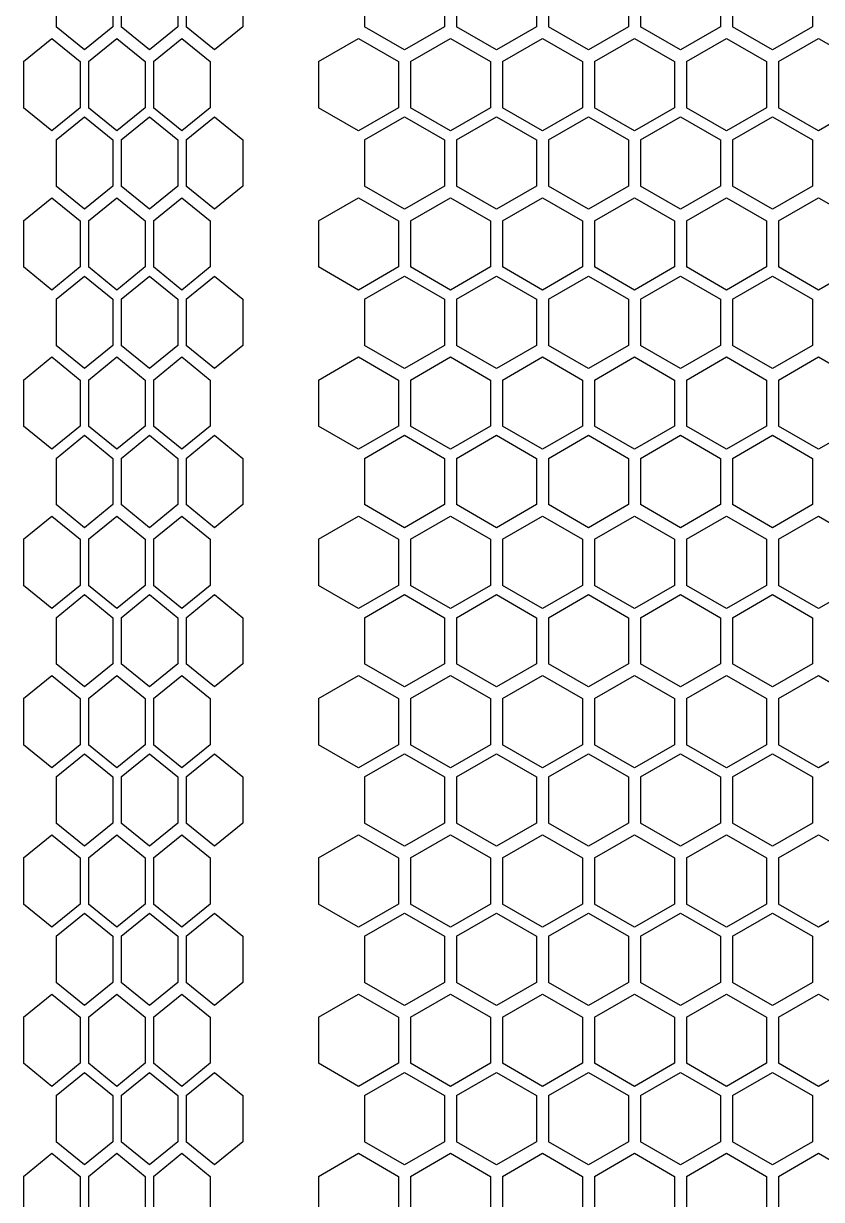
# Model space of a CAD drawing. Header units: millimetres. Extents: x 55614 to 110757, y -66981 to -47484.
# Drawn here: x 63656.9 to 63736.8, y -54746.7 to -54629 of the extents above; entities that cross this region are included whole.
import ezdxf

# ---------------------------------------------------------------- set-up
doc = ezdxf.new("R2010")
doc.units = ezdxf.units.MM
doc.layers.add('4215-0412-2_0', color=7, linetype='Continuous')
doc.layers.add('THICK', color=7, linetype='Continuous', lineweight=0)

# ---------------------------------------------------------------- blocks, each defined once
blk = doc.blocks.new('2-1725')
at = {"layer": '4215-0412-2_0', "color": 7, "linetype": 'Continuous'}
for p, q in [((-17426.55, -71704.5), (-17426.55, -71709.12)), ((-17420.89, -71704.5), (-17420.89, -71709.12)), ((-17420.04, -71704.5), (-17420.04, -71709.12)), ((-17414.39, -71704.5), (-17414.39, -71709.12)), ((-17413.54, -71704.5), (-17413.54, -71709.12)), ((-17407.88, -71704.5), (-17407.88, -71709.12)), ((-17395.7, -71704.5), (-17395.7, -71709.12)), ((-17387.7, -71704.5), (-17387.7, -71709.12)), ((-17386.5, -71704.5), (-17386.5, -71709.12)), ((-17378.5, -71704.5), (-17378.5, -71709.12)), ((-17377.3, -71704.5), (-17377.3, -71709.12)), ((-17369.3, -71704.5), (-17369.3, -71709.12)), ((-17368.1, -71704.5), (-17368.1, -71709.12)), ((-17360.1, -71704.5), (-17360.1, -71709.12)), ((-17358.9, -71704.5), (-17358.9, -71709.12)), ((-17350.9, -71704.5), (-17350.9, -71709.12)), ((-17423.72, -71711.43), (-17426.55, -71709.12)), ((-17420.89, -71709.12), (-17423.72, -71711.43)), ((-17417.22, -71711.43), (-17420.04, -71709.12)), ((-17414.39, -71709.12), (-17417.22, -71711.43)), ((-17410.71, -71711.43), (-17413.54, -71709.12)), ((-17407.88, -71709.12), (-17410.71, -71711.43)), ((-17391.7, -71711.43), (-17395.7, -71709.12)), ((-17387.7, -71709.12), (-17391.7, -71711.43)), ((-17382.5, -71711.43), (-17386.5, -71709.12)), ((-17378.5, -71709.12), (-17382.5, -71711.43)), ((-17373.3, -71711.43), (-17377.3, -71709.12)), ((-17369.3, -71709.12), (-17373.3, -71711.43)), ((-17364.1, -71711.43), (-17368.1, -71709.12)), ((-17360.1, -71709.12), (-17364.1, -71711.43)), ((-17354.9, -71711.43), (-17358.9, -71709.12)), ((-17350.9, -71709.12), (-17354.9, -71711.43)), ((-17429.82, -71712.59), (-17426.99, -71710.28)), ((-17426.99, -71710.28), (-17424.16, -71712.59)), ((-17423.31, -71712.59), (-17420.48, -71710.28)), ((-17420.48, -71710.28), (-17417.65, -71712.59)), ((-17416.81, -71712.59), (-17413.98, -71710.28)), ((-17413.98, -71710.28), (-17411.15, -71712.59)), ((-17400.32, -71712.59), (-17396.32, -71710.28)), ((-17396.32, -71710.28), (-17392.31, -71712.59)), ((-17391.12, -71712.59), (-17387.12, -71710.28)), ((-17387.12, -71710.28), (-17383.11, -71712.59)), ((-17381.92, -71712.59), (-17377.92, -71710.28)), ((-17377.92, -71710.28), (-17373.91, -71712.59)), ((-17372.72, -71712.59), (-17368.72, -71710.28)), ((-17368.72, -71710.28), (-17364.71, -71712.59)), ((-17363.52, -71712.59), (-17359.52, -71710.28)), ((-17359.52, -71710.28), (-17355.51, -71712.59)), ((-17354.32, -71712.59), (-17350.32, -71710.28)), ((-17350.32, -71710.28), (-17346.31, -71712.59)), ((-17429.82, -71712.59), (-17429.82, -71717.21)), ((-17424.16, -71712.59), (-17424.16, -71717.21)), ((-17423.31, -71712.59), (-17423.31, -71717.21)), ((-17417.65, -71712.59), (-17417.65, -71717.21)), ((-17416.81, -71712.59), (-17416.81, -71717.21)), ((-17411.15, -71712.59), (-17411.15, -71717.21)), ((-17400.32, -71712.59), (-17400.32, -71717.21)), ((-17392.31, -71712.59), (-17392.31, -71717.21)), ((-17391.12, -71712.59), (-17391.12, -71717.21)), ((-17383.11, -71712.59), (-17383.11, -71717.21)), ((-17381.92, -71712.59), (-17381.92, -71717.21)), ((-17373.91, -71712.59), (-17373.91, -71717.21)), ((-17372.72, -71712.59), (-17372.72, -71717.21)), ((-17364.71, -71712.59), (-17364.71, -71717.21)), ((-17363.52, -71712.59), (-17363.52, -71717.21)), ((-17355.51, -71712.59), (-17355.51, -71717.21)), ((-17354.32, -71712.59), (-17354.32, -71717.21)), ((-17426.99, -71719.52), (-17429.82, -71717.21)), ((-17424.16, -71717.21), (-17426.99, -71719.52)), ((-17420.48, -71719.52), (-17423.31, -71717.21)), ((-17417.65, -71717.21), (-17420.48, -71719.52)), ((-17413.98, -71719.52), (-17416.81, -71717.21)), ((-17411.15, -71717.21), (-17413.98, -71719.52)), ((-17396.32, -71719.52), (-17400.32, -71717.21)), ((-17392.31, -71717.21), (-17396.32, -71719.52)), ((-17387.12, -71719.52), (-17391.12, -71717.21)), ((-17383.11, -71717.21), (-17387.12, -71719.52)), ((-17377.92, -71719.52), (-17381.92, -71717.21)), ((-17373.91, -71717.21), (-17377.92, -71719.52)), ((-17368.72, -71719.52), (-17372.72, -71717.21)), ((-17364.71, -71717.21), (-17368.72, -71719.52)), ((-17359.52, -71719.52), (-17363.52, -71717.21)), ((-17355.51, -71717.21), (-17359.52, -71719.52)), ((-17350.32, -71719.52), (-17354.32, -71717.21)), ((-17346.31, -71717.21), (-17350.32, -71719.52)), ((-17426.55, -71720.43), (-17423.72, -71718.12)), ((-17423.72, -71718.12), (-17420.89, -71720.43)), ((-17420.04, -71720.43), (-17417.22, -71718.12)), ((-17417.22, -71718.12), (-17414.39, -71720.43)), ((-17413.54, -71720.43), (-17410.71, -71718.12)), ((-17410.71, -71718.12), (-17407.88, -71720.43)), ((-17395.7, -71720.43), (-17391.7, -71718.12)), ((-17391.7, -71718.12), (-17387.7, -71720.43)), ((-17386.5, -71720.43), (-17382.5, -71718.12)), ((-17382.5, -71718.12), (-17378.5, -71720.43)), ((-17377.3, -71720.43), (-17373.3, -71718.12)), ((-17373.3, -71718.12), (-17369.3, -71720.43)), ((-17368.1, -71720.43), (-17364.1, -71718.12)), ((-17364.1, -71718.12), (-17360.1, -71720.43)), ((-17358.9, -71720.43), (-17354.9, -71718.12)), ((-17354.9, -71718.12), (-17350.9, -71720.43)), ((-17426.55, -71720.43), (-17426.55, -71725.05)), ((-17420.89, -71720.43), (-17420.89, -71725.05)), ((-17420.04, -71720.43), (-17420.04, -71725.05)), ((-17414.39, -71720.43), (-17414.39, -71725.05)), ((-17413.54, -71720.43), (-17413.54, -71725.05)), ((-17407.88, -71720.43), (-17407.88, -71725.05)), ((-17395.7, -71720.43), (-17395.7, -71725.05)), ((-17387.7, -71720.43), (-17387.7, -71725.05)), ((-17386.5, -71720.43), (-17386.5, -71725.05)), ((-17378.5, -71720.43), (-17378.5, -71725.05)), ((-17377.3, -71720.43), (-17377.3, -71725.05)), ((-17369.3, -71720.43), (-17369.3, -71725.05)), ((-17368.1, -71720.43), (-17368.1, -71725.05)), ((-17360.1, -71720.43), (-17360.1, -71725.05)), ((-17358.9, -71720.43), (-17358.9, -71725.05)), ((-17350.9, -71720.43), (-17350.9, -71725.05)), ((-17423.72, -71727.36), (-17426.55, -71725.05)), ((-17420.89, -71725.05), (-17423.72, -71727.36)), ((-17417.22, -71727.36), (-17420.04, -71725.05)), ((-17414.39, -71725.05), (-17417.22, -71727.36)), ((-17410.71, -71727.36), (-17413.54, -71725.05)), ((-17407.88, -71725.05), (-17410.71, -71727.36)), ((-17391.7, -71727.36), (-17395.7, -71725.05)), ((-17387.7, -71725.05), (-17391.7, -71727.36)), ((-17382.5, -71727.36), (-17386.5, -71725.05)), ((-17378.5, -71725.05), (-17382.5, -71727.36)), ((-17373.3, -71727.36), (-17377.3, -71725.05)), ((-17369.3, -71725.05), (-17373.3, -71727.36)), ((-17364.1, -71727.36), (-17368.1, -71725.05)), ((-17360.1, -71725.05), (-17364.1, -71727.36)), ((-17354.9, -71727.36), (-17358.9, -71725.05)), ((-17350.9, -71725.05), (-17354.9, -71727.36)), ((-17429.82, -71728.52), (-17426.99, -71726.21)), ((-17426.99, -71726.21), (-17424.16, -71728.52)), ((-17423.31, -71728.52), (-17420.48, -71726.21)), ((-17420.48, -71726.21), (-17417.65, -71728.52)), ((-17416.81, -71728.52), (-17413.98, -71726.21)), ((-17413.98, -71726.21), (-17411.15, -71728.52)), ((-17400.32, -71728.52), (-17396.32, -71726.21)), ((-17396.32, -71726.21), (-17392.31, -71728.52)), ((-17391.12, -71728.52), (-17387.12, -71726.21)), ((-17387.12, -71726.21), (-17383.11, -71728.52)), ((-17381.92, -71728.52), (-17377.92, -71726.21)), ((-17377.92, -71726.21), (-17373.91, -71728.52)), ((-17372.72, -71728.52), (-17368.72, -71726.21)), ((-17368.72, -71726.21), (-17364.71, -71728.52)), ((-17363.52, -71728.52), (-17359.52, -71726.21)), ((-17359.52, -71726.21), (-17355.51, -71728.52)), ((-17354.32, -71728.52), (-17350.32, -71726.21)), ((-17350.32, -71726.21), (-17346.31, -71728.52)), ((-17429.82, -71728.52), (-17429.82, -71733.14)), ((-17424.16, -71728.52), (-17424.16, -71733.14)), ((-17423.31, -71728.52), (-17423.31, -71733.14)), ((-17417.65, -71728.52), (-17417.65, -71733.14)), ((-17416.81, -71728.52), (-17416.81, -71733.14)), ((-17411.15, -71728.52), (-17411.15, -71733.14)), ((-17400.32, -71728.52), (-17400.32, -71733.14)), ((-17392.31, -71728.52), (-17392.31, -71733.14)), ((-17391.12, -71728.52), (-17391.12, -71733.14)), ((-17383.11, -71728.52), (-17383.11, -71733.14)), ((-17381.92, -71728.52), (-17381.92, -71733.14)), ((-17373.91, -71728.52), (-17373.91, -71733.14)), ((-17372.72, -71728.52), (-17372.72, -71733.14)), ((-17364.71, -71728.52), (-17364.71, -71733.14)), ((-17363.52, -71728.52), (-17363.52, -71733.14)), ((-17355.51, -71728.52), (-17355.51, -71733.14)), ((-17354.32, -71728.52), (-17354.32, -71733.14)), ((-17426.99, -71735.45), (-17429.82, -71733.14)), ((-17424.16, -71733.14), (-17426.99, -71735.45)), ((-17426.55, -71736.36), (-17423.72, -71734.05)), ((-17423.72, -71734.05), (-17420.89, -71736.36)), ((-17420.48, -71735.45), (-17423.31, -71733.14)), ((-17417.65, -71733.14), (-17420.48, -71735.45)), ((-17420.04, -71736.36), (-17417.22, -71734.05)), ((-17417.22, -71734.05), (-17414.39, -71736.36)), ((-17413.98, -71735.45), (-17416.81, -71733.14)), ((-17411.15, -71733.14), (-17413.98, -71735.45)), ((-17413.54, -71736.36), (-17410.71, -71734.05)), ((-17410.71, -71734.05), (-17407.88, -71736.36)), ((-17396.32, -71735.45), (-17400.32, -71733.14)), ((-17392.31, -71733.14), (-17396.32, -71735.45)), ((-17395.7, -71736.36), (-17391.7, -71734.05)), ((-17391.7, -71734.05), (-17387.7, -71736.36)), ((-17387.12, -71735.45), (-17391.12, -71733.14)), ((-17383.11, -71733.14), (-17387.12, -71735.45)), ((-17386.5, -71736.36), (-17382.5, -71734.05)), ((-17382.5, -71734.05), (-17378.5, -71736.36)), ((-17377.92, -71735.45), (-17381.92, -71733.14)), ((-17373.91, -71733.14), (-17377.92, -71735.45)), ((-17377.3, -71736.36), (-17373.3, -71734.05)), ((-17373.3, -71734.05), (-17369.3, -71736.36)), ((-17368.72, -71735.45), (-17372.72, -71733.14)), ((-17364.71, -71733.14), (-17368.72, -71735.45)), ((-17368.1, -71736.36), (-17364.1, -71734.05)), ((-17364.1, -71734.05), (-17360.1, -71736.36)), ((-17359.52, -71735.45), (-17363.52, -71733.14)), ((-17355.51, -71733.14), (-17359.52, -71735.45)), ((-17358.9, -71736.36), (-17354.9, -71734.05)), ((-17354.9, -71734.05), (-17350.9, -71736.36)), ((-17350.32, -71735.45), (-17354.32, -71733.14)), ((-17346.31, -71733.14), (-17350.32, -71735.45)), ((-17426.55, -71736.36), (-17426.55, -71740.98)), ((-17420.89, -71736.36), (-17420.89, -71740.98)), ((-17420.04, -71736.36), (-17420.04, -71740.98)), ((-17414.39, -71736.36), (-17414.39, -71740.98)), ((-17413.54, -71736.36), (-17413.54, -71740.98)), ((-17407.88, -71736.36), (-17407.88, -71740.98)), ((-17395.7, -71736.36), (-17395.7, -71740.98)), ((-17387.7, -71736.36), (-17387.7, -71740.98)), ((-17386.5, -71736.36), (-17386.5, -71740.98)), ((-17378.5, -71736.36), (-17378.5, -71740.98)), ((-17377.3, -71736.36), (-17377.3, -71740.98)), ((-17369.3, -71736.36), (-17369.3, -71740.98)), ((-17368.1, -71736.36), (-17368.1, -71740.98)), ((-17360.1, -71736.36), (-17360.1, -71740.98)), ((-17358.9, -71736.36), (-17358.9, -71740.98)), ((-17350.9, -71736.36), (-17350.9, -71740.98)), ((-17423.72, -71743.29), (-17426.55, -71740.98)), ((-17420.89, -71740.98), (-17423.72, -71743.29)), ((-17417.22, -71743.29), (-17420.04, -71740.98)), ((-17414.39, -71740.98), (-17417.22, -71743.29)), ((-17410.71, -71743.29), (-17413.54, -71740.98)), ((-17407.88, -71740.98), (-17410.71, -71743.29)), ((-17391.7, -71743.29), (-17395.7, -71740.98)), ((-17387.7, -71740.98), (-17391.7, -71743.29)), ((-17382.5, -71743.29), (-17386.5, -71740.98)), ((-17378.5, -71740.98), (-17382.5, -71743.29)), ((-17373.3, -71743.29), (-17377.3, -71740.98)), ((-17369.3, -71740.98), (-17373.3, -71743.29)), ((-17364.1, -71743.29), (-17368.1, -71740.98)), ((-17360.1, -71740.98), (-17364.1, -71743.29)), ((-17354.9, -71743.29), (-17358.9, -71740.98)), ((-17350.9, -71740.98), (-17354.9, -71743.29)), ((-17429.82, -71744.45), (-17426.99, -71742.14)), ((-17426.99, -71742.14), (-17424.16, -71744.45)), ((-17423.31, -71744.45), (-17420.48, -71742.14)), ((-17420.48, -71742.14), (-17417.65, -71744.45)), ((-17416.81, -71744.45), (-17413.98, -71742.14)), ((-17413.98, -71742.14), (-17411.15, -71744.45)), ((-17400.32, -71744.45), (-17396.32, -71742.14)), ((-17396.32, -71742.14), (-17392.31, -71744.45)), ((-17391.12, -71744.45), (-17387.12, -71742.14)), ((-17387.12, -71742.14), (-17383.11, -71744.45)), ((-17381.92, -71744.45), (-17377.92, -71742.14)), ((-17377.92, -71742.14), (-17373.91, -71744.45)), ((-17372.72, -71744.45), (-17368.72, -71742.14)), ((-17368.72, -71742.14), (-17364.71, -71744.45)), ((-17363.52, -71744.45), (-17359.52, -71742.14)), ((-17359.52, -71742.14), (-17355.51, -71744.45)), ((-17354.32, -71744.45), (-17350.32, -71742.14)), ((-17350.32, -71742.14), (-17346.31, -71744.45)), ((-17429.82, -71744.45), (-17429.82, -71749.07)), ((-17424.16, -71744.45), (-17424.16, -71749.07)), ((-17423.31, -71744.45), (-17423.31, -71749.07)), ((-17417.65, -71744.45), (-17417.65, -71749.07)), ((-17416.81, -71744.45), (-17416.81, -71749.07)), ((-17411.15, -71744.45), (-17411.15, -71749.07)), ((-17400.32, -71744.45), (-17400.32, -71749.07)), ((-17392.31, -71744.45), (-17392.31, -71749.07)), ((-17391.12, -71744.45), (-17391.12, -71749.07)), ((-17383.11, -71744.45), (-17383.11, -71749.07)), ((-17381.92, -71744.45), (-17381.92, -71749.07)), ((-17373.91, -71744.45), (-17373.91, -71749.07)), ((-17372.72, -71744.45), (-17372.72, -71749.07)), ((-17364.71, -71744.45), (-17364.71, -71749.07)), ((-17363.52, -71744.45), (-17363.52, -71749.07)), ((-17355.51, -71744.45), (-17355.51, -71749.07)), ((-17354.32, -71744.45), (-17354.32, -71749.07)), ((-17426.99, -71751.38), (-17429.82, -71749.07)), ((-17424.16, -71749.07), (-17426.99, -71751.38)), ((-17420.48, -71751.38), (-17423.31, -71749.07)), ((-17417.65, -71749.07), (-17420.48, -71751.38)), ((-17413.98, -71751.38), (-17416.81, -71749.07)), ((-17411.15, -71749.07), (-17413.98, -71751.38)), ((-17396.32, -71751.38), (-17400.32, -71749.07)), ((-17392.31, -71749.07), (-17396.32, -71751.38)), ((-17387.12, -71751.38), (-17391.12, -71749.07)), ((-17383.11, -71749.07), (-17387.12, -71751.38)), ((-17377.92, -71751.38), (-17381.92, -71749.07)), ((-17373.91, -71749.07), (-17377.92, -71751.38)), ((-17368.72, -71751.38), (-17372.72, -71749.07)), ((-17364.71, -71749.07), (-17368.72, -71751.38)), ((-17359.52, -71751.38), (-17363.52, -71749.07)), ((-17355.51, -71749.07), (-17359.52, -71751.38)), ((-17350.32, -71751.38), (-17354.32, -71749.07)), ((-17346.31, -71749.07), (-17350.32, -71751.38)), ((-17426.55, -71752.29), (-17423.72, -71749.98)), ((-17423.72, -71749.98), (-17420.89, -71752.29)), ((-17420.04, -71752.29), (-17417.22, -71749.98)), ((-17417.22, -71749.98), (-17414.39, -71752.29)), ((-17413.54, -71752.29), (-17410.71, -71749.98)), ((-17410.71, -71749.98), (-17407.88, -71752.29)), ((-17395.7, -71752.29), (-17391.7, -71749.98)), ((-17391.7, -71749.98), (-17387.7, -71752.29)), ((-17386.5, -71752.29), (-17382.5, -71749.98)), ((-17382.5, -71749.98), (-17378.5, -71752.29)), ((-17377.3, -71752.29), (-17373.3, -71749.98)), ((-17373.3, -71749.98), (-17369.3, -71752.29)), ((-17368.1, -71752.29), (-17364.1, -71749.98)), ((-17364.1, -71749.98), (-17360.1, -71752.29)), ((-17358.9, -71752.29), (-17354.9, -71749.98)), ((-17354.9, -71749.98), (-17350.9, -71752.29)), ((-17426.55, -71752.29), (-17426.55, -71756.91)), ((-17420.89, -71752.29), (-17420.89, -71756.91)), ((-17420.04, -71752.29), (-17420.04, -71756.91)), ((-17414.39, -71752.29), (-17414.39, -71756.91)), ((-17413.54, -71752.29), (-17413.54, -71756.91)), ((-17407.88, -71752.29), (-17407.88, -71756.91)), ((-17395.7, -71752.29), (-17395.7, -71756.91)), ((-17387.7, -71752.29), (-17387.7, -71756.91)), ((-17386.5, -71752.29), (-17386.5, -71756.91)), ((-17378.5, -71752.29), (-17378.5, -71756.91)), ((-17377.3, -71752.29), (-17377.3, -71756.91)), ((-17369.3, -71752.29), (-17369.3, -71756.91)), ((-17368.1, -71752.29), (-17368.1, -71756.91)), ((-17360.1, -71752.29), (-17360.1, -71756.91)), ((-17358.9, -71752.29), (-17358.9, -71756.91)), ((-17350.9, -71752.29), (-17350.9, -71756.91)), ((-17423.72, -71759.22), (-17426.55, -71756.91)), ((-17420.89, -71756.91), (-17423.72, -71759.22)), ((-17417.22, -71759.22), (-17420.04, -71756.91)), ((-17414.39, -71756.91), (-17417.22, -71759.22)), ((-17410.71, -71759.22), (-17413.54, -71756.91)), ((-17407.88, -71756.91), (-17410.71, -71759.22)), ((-17391.7, -71759.22), (-17395.7, -71756.91)), ((-17387.7, -71756.91), (-17391.7, -71759.22)), ((-17382.5, -71759.22), (-17386.5, -71756.91)), ((-17378.5, -71756.91), (-17382.5, -71759.22)), ((-17373.3, -71759.22), (-17377.3, -71756.91)), ((-17369.3, -71756.91), (-17373.3, -71759.22)), ((-17364.1, -71759.22), (-17368.1, -71756.91)), ((-17360.1, -71756.91), (-17364.1, -71759.22)), ((-17354.9, -71759.22), (-17358.9, -71756.91)), ((-17350.9, -71756.91), (-17354.9, -71759.22)), ((-17429.82, -71760.38), (-17426.99, -71758.07)), ((-17426.99, -71758.07), (-17424.16, -71760.38)), ((-17423.31, -71760.38), (-17420.48, -71758.07)), ((-17420.48, -71758.07), (-17417.65, -71760.38)), ((-17416.81, -71760.38), (-17413.98, -71758.07)), ((-17413.98, -71758.07), (-17411.15, -71760.38)), ((-17400.32, -71760.38), (-17396.32, -71758.07)), ((-17396.32, -71758.07), (-17392.31, -71760.38)), ((-17391.12, -71760.38), (-17387.12, -71758.07)), ((-17387.12, -71758.07), (-17383.11, -71760.38)), ((-17381.92, -71760.38), (-17377.92, -71758.07)), ((-17377.92, -71758.07), (-17373.91, -71760.38)), ((-17372.72, -71760.38), (-17368.72, -71758.07)), ((-17368.72, -71758.07), (-17364.71, -71760.38)), ((-17363.52, -71760.38), (-17359.52, -71758.07)), ((-17359.52, -71758.07), (-17355.51, -71760.38)), ((-17354.32, -71760.38), (-17350.32, -71758.07)), ((-17350.32, -71758.07), (-17346.31, -71760.38)), ((-17429.82, -71760.38), (-17429.82, -71765)), ((-17424.16, -71760.38), (-17424.16, -71765)), ((-17423.31, -71760.38), (-17423.31, -71765)), ((-17417.65, -71760.38), (-17417.65, -71765)), ((-17416.81, -71760.38), (-17416.81, -71765)), ((-17411.15, -71760.38), (-17411.15, -71765)), ((-17400.32, -71760.38), (-17400.32, -71765)), ((-17392.31, -71760.38), (-17392.31, -71765)), ((-17391.12, -71760.38), (-17391.12, -71765)), ((-17383.11, -71760.38), (-17383.11, -71765)), ((-17381.92, -71760.38), (-17381.92, -71765)), ((-17373.91, -71760.38), (-17373.91, -71765)), ((-17372.72, -71760.38), (-17372.72, -71765)), ((-17364.71, -71760.38), (-17364.71, -71765)), ((-17363.52, -71760.38), (-17363.52, -71765)), ((-17355.51, -71760.38), (-17355.51, -71765)), ((-17354.32, -71760.38), (-17354.32, -71765)), ((-17426.99, -71767.31), (-17429.82, -71765)), ((-17424.16, -71765), (-17426.99, -71767.31)), ((-17426.55, -71768.22), (-17423.72, -71765.91)), ((-17423.72, -71765.91), (-17420.89, -71768.22)), ((-17420.48, -71767.31), (-17423.31, -71765)), ((-17417.65, -71765), (-17420.48, -71767.31)), ((-17420.04, -71768.22), (-17417.22, -71765.91)), ((-17417.22, -71765.91), (-17414.39, -71768.22)), ((-17413.98, -71767.31), (-17416.81, -71765)), ((-17411.15, -71765), (-17413.98, -71767.31)), ((-17413.54, -71768.22), (-17410.71, -71765.91)), ((-17410.71, -71765.91), (-17407.88, -71768.22)), ((-17396.32, -71767.31), (-17400.32, -71765)), ((-17392.31, -71765), (-17396.32, -71767.31)), ((-17395.7, -71768.22), (-17391.7, -71765.91)), ((-17391.7, -71765.91), (-17387.7, -71768.22)), ((-17387.12, -71767.31), (-17391.12, -71765)), ((-17383.11, -71765), (-17387.12, -71767.31)), ((-17386.5, -71768.22), (-17382.5, -71765.91)), ((-17382.5, -71765.91), (-17378.5, -71768.22)), ((-17377.92, -71767.31), (-17381.92, -71765)), ((-17373.91, -71765), (-17377.92, -71767.31)), ((-17377.3, -71768.22), (-17373.3, -71765.91)), ((-17373.3, -71765.91), (-17369.3, -71768.22)), ((-17368.72, -71767.31), (-17372.72, -71765)), ((-17364.71, -71765), (-17368.72, -71767.31)), ((-17368.1, -71768.22), (-17364.1, -71765.91)), ((-17364.1, -71765.91), (-17360.1, -71768.22)), ((-17359.52, -71767.31), (-17363.52, -71765)), ((-17355.51, -71765), (-17359.52, -71767.31)), ((-17358.9, -71768.22), (-17354.9, -71765.91)), ((-17354.9, -71765.91), (-17350.9, -71768.22)), ((-17350.32, -71767.31), (-17354.32, -71765)), ((-17346.31, -71765), (-17350.32, -71767.31)), ((-17426.55, -71768.22), (-17426.55, -71772.84)), ((-17420.89, -71768.22), (-17420.89, -71772.84)), ((-17420.04, -71768.22), (-17420.04, -71772.84)), ((-17414.39, -71768.22), (-17414.39, -71772.84)), ((-17413.54, -71768.22), (-17413.54, -71772.84)), ((-17407.88, -71768.22), (-17407.88, -71772.84)), ((-17395.7, -71768.22), (-17395.7, -71772.84)), ((-17387.7, -71768.22), (-17387.7, -71772.84)), ((-17386.5, -71768.22), (-17386.5, -71772.84)), ((-17378.5, -71768.22), (-17378.5, -71772.84)), ((-17377.3, -71768.22), (-17377.3, -71772.84)), ((-17369.3, -71768.22), (-17369.3, -71772.84)), ((-17368.1, -71768.22), (-17368.1, -71772.84)), ((-17360.1, -71768.22), (-17360.1, -71772.84)), ((-17358.9, -71768.22), (-17358.9, -71772.84)), ((-17350.9, -71768.22), (-17350.9, -71772.84)), ((-17423.72, -71775.15), (-17426.55, -71772.84)), ((-17420.89, -71772.84), (-17423.72, -71775.15)), ((-17417.22, -71775.15), (-17420.04, -71772.84)), ((-17414.39, -71772.84), (-17417.22, -71775.15)), ((-17410.71, -71775.15), (-17413.54, -71772.84)), ((-17407.88, -71772.84), (-17410.71, -71775.15)), ((-17391.7, -71775.15), (-17395.7, -71772.84)), ((-17387.7, -71772.84), (-17391.7, -71775.15)), ((-17382.5, -71775.15), (-17386.5, -71772.84)), ((-17378.5, -71772.84), (-17382.5, -71775.15)), ((-17373.3, -71775.15), (-17377.3, -71772.84)), ((-17369.3, -71772.84), (-17373.3, -71775.15)), ((-17364.1, -71775.15), (-17368.1, -71772.84)), ((-17360.1, -71772.84), (-17364.1, -71775.15)), ((-17354.9, -71775.15), (-17358.9, -71772.84)), ((-17350.9, -71772.84), (-17354.9, -71775.15)), ((-17429.82, -71776.31), (-17426.99, -71774)), ((-17426.99, -71774), (-17424.16, -71776.31)), ((-17423.31, -71776.31), (-17420.48, -71774)), ((-17420.48, -71774), (-17417.65, -71776.31)), ((-17416.81, -71776.31), (-17413.98, -71774)), ((-17413.98, -71774), (-17411.15, -71776.31)), ((-17400.32, -71776.31), (-17396.32, -71774)), ((-17396.32, -71774), (-17392.31, -71776.31)), ((-17391.12, -71776.31), (-17387.12, -71774)), ((-17387.12, -71774), (-17383.11, -71776.31)), ((-17381.92, -71776.31), (-17377.92, -71774)), ((-17377.92, -71774), (-17373.91, -71776.31)), ((-17372.72, -71776.31), (-17368.72, -71774)), ((-17368.72, -71774), (-17364.71, -71776.31)), ((-17363.52, -71776.31), (-17359.52, -71774)), ((-17359.52, -71774), (-17355.51, -71776.31)), ((-17354.32, -71776.31), (-17350.32, -71774)), ((-17350.32, -71774), (-17346.31, -71776.31)), ((-17429.82, -71776.31), (-17429.82, -71780.93)), ((-17424.16, -71776.31), (-17424.16, -71780.93)), ((-17423.31, -71776.31), (-17423.31, -71780.93)), ((-17417.65, -71776.31), (-17417.65, -71780.93)), ((-17416.81, -71776.31), (-17416.81, -71780.93)), ((-17411.15, -71776.31), (-17411.15, -71780.93)), ((-17400.32, -71776.31), (-17400.32, -71780.93)), ((-17392.31, -71776.31), (-17392.31, -71780.93)), ((-17391.12, -71776.31), (-17391.12, -71780.93)), ((-17383.11, -71776.31), (-17383.11, -71780.93)), ((-17381.92, -71776.31), (-17381.92, -71780.93)), ((-17373.91, -71776.31), (-17373.91, -71780.93)), ((-17372.72, -71776.31), (-17372.72, -71780.93)), ((-17364.71, -71776.31), (-17364.71, -71780.93)), ((-17363.52, -71776.31), (-17363.52, -71780.93)), ((-17355.51, -71776.31), (-17355.51, -71780.93)), ((-17354.32, -71776.31), (-17354.32, -71780.93)), ((-17426.99, -71783.24), (-17429.82, -71780.93)), ((-17424.16, -71780.93), (-17426.99, -71783.24)), ((-17420.48, -71783.24), (-17423.31, -71780.93)), ((-17417.65, -71780.93), (-17420.48, -71783.24)), ((-17413.98, -71783.24), (-17416.81, -71780.93)), ((-17411.15, -71780.93), (-17413.98, -71783.24)), ((-17396.32, -71783.24), (-17400.32, -71780.93)), ((-17392.31, -71780.93), (-17396.32, -71783.24)), ((-17387.12, -71783.24), (-17391.12, -71780.93)), ((-17383.11, -71780.93), (-17387.12, -71783.24)), ((-17377.92, -71783.24), (-17381.92, -71780.93)), ((-17373.91, -71780.93), (-17377.92, -71783.24)), ((-17368.72, -71783.24), (-17372.72, -71780.93)), ((-17364.71, -71780.93), (-17368.72, -71783.24)), ((-17359.52, -71783.24), (-17363.52, -71780.93)), ((-17355.51, -71780.93), (-17359.52, -71783.24)), ((-17350.32, -71783.24), (-17354.32, -71780.93)), ((-17346.31, -71780.93), (-17350.32, -71783.24)), ((-17426.55, -71784.15), (-17423.72, -71781.84)), ((-17423.72, -71781.84), (-17420.89, -71784.15)), ((-17420.04, -71784.15), (-17417.22, -71781.84)), ((-17417.22, -71781.84), (-17414.39, -71784.15)), ((-17413.54, -71784.15), (-17410.71, -71781.84)), ((-17410.71, -71781.84), (-17407.88, -71784.15)), ((-17395.7, -71784.15), (-17391.7, -71781.84)), ((-17391.7, -71781.84), (-17387.7, -71784.15)), ((-17386.5, -71784.15), (-17382.5, -71781.84)), ((-17382.5, -71781.84), (-17378.5, -71784.15)), ((-17377.3, -71784.15), (-17373.3, -71781.84)), ((-17373.3, -71781.84), (-17369.3, -71784.15)), ((-17368.1, -71784.15), (-17364.1, -71781.84)), ((-17364.1, -71781.84), (-17360.1, -71784.15)), ((-17358.9, -71784.15), (-17354.9, -71781.84)), ((-17354.9, -71781.84), (-17350.9, -71784.15)), ((-17426.55, -71784.15), (-17426.55, -71788.77)), ((-17420.89, -71784.15), (-17420.89, -71788.77)), ((-17420.04, -71784.15), (-17420.04, -71788.77)), ((-17414.39, -71784.15), (-17414.39, -71788.77)), ((-17413.54, -71784.15), (-17413.54, -71788.77)), ((-17407.88, -71784.15), (-17407.88, -71788.77)), ((-17395.7, -71784.15), (-17395.7, -71788.77)), ((-17387.7, -71784.15), (-17387.7, -71788.77)), ((-17386.5, -71784.15), (-17386.5, -71788.77)), ((-17378.5, -71784.15), (-17378.5, -71788.77)), ((-17377.3, -71784.15), (-17377.3, -71788.77)), ((-17369.3, -71784.15), (-17369.3, -71788.77)), ((-17368.1, -71784.15), (-17368.1, -71788.77)), ((-17360.1, -71784.15), (-17360.1, -71788.77)), ((-17358.9, -71784.15), (-17358.9, -71788.77)), ((-17350.9, -71784.15), (-17350.9, -71788.77)), ((-17423.72, -71791.08), (-17426.55, -71788.77)), ((-17420.89, -71788.77), (-17423.72, -71791.08)), ((-17417.22, -71791.08), (-17420.04, -71788.77)), ((-17414.39, -71788.77), (-17417.22, -71791.08)), ((-17410.71, -71791.08), (-17413.54, -71788.77)), ((-17407.88, -71788.77), (-17410.71, -71791.08)), ((-17391.7, -71791.08), (-17395.7, -71788.77)), ((-17387.7, -71788.77), (-17391.7, -71791.08)), ((-17382.5, -71791.08), (-17386.5, -71788.77)), ((-17378.5, -71788.77), (-17382.5, -71791.08)), ((-17373.3, -71791.08), (-17377.3, -71788.77)), ((-17369.3, -71788.77), (-17373.3, -71791.08)), ((-17364.1, -71791.08), (-17368.1, -71788.77)), ((-17360.1, -71788.77), (-17364.1, -71791.08)), ((-17354.9, -71791.08), (-17358.9, -71788.77)), ((-17350.9, -71788.77), (-17354.9, -71791.08)), ((-17429.82, -71792.24), (-17426.99, -71789.93)), ((-17426.99, -71789.93), (-17424.16, -71792.24)), ((-17423.31, -71792.24), (-17420.48, -71789.93)), ((-17420.48, -71789.93), (-17417.65, -71792.24)), ((-17416.81, -71792.24), (-17413.98, -71789.93)), ((-17413.98, -71789.93), (-17411.15, -71792.24)), ((-17400.32, -71792.24), (-17396.32, -71789.93)), ((-17396.32, -71789.93), (-17392.31, -71792.24)), ((-17391.12, -71792.24), (-17387.12, -71789.93)), ((-17387.12, -71789.93), (-17383.11, -71792.24)), ((-17381.92, -71792.24), (-17377.92, -71789.93)), ((-17377.92, -71789.93), (-17373.91, -71792.24)), ((-17372.72, -71792.24), (-17368.72, -71789.93)), ((-17368.72, -71789.93), (-17364.71, -71792.24)), ((-17363.52, -71792.24), (-17359.52, -71789.93)), ((-17359.52, -71789.93), (-17355.51, -71792.24)), ((-17354.32, -71792.24), (-17350.32, -71789.93)), ((-17350.32, -71789.93), (-17346.31, -71792.24)), ((-17429.82, -71792.24), (-17429.82, -71796.86)), ((-17424.16, -71792.24), (-17424.16, -71796.86)), ((-17423.31, -71792.24), (-17423.31, -71796.86)), ((-17417.65, -71792.24), (-17417.65, -71796.86)), ((-17416.81, -71792.24), (-17416.81, -71796.86)), ((-17411.15, -71792.24), (-17411.15, -71796.86)), ((-17400.32, -71792.24), (-17400.32, -71796.86)), ((-17392.31, -71792.24), (-17392.31, -71796.86)), ((-17391.12, -71792.24), (-17391.12, -71796.86)), ((-17383.11, -71792.24), (-17383.11, -71796.86)), ((-17381.92, -71792.24), (-17381.92, -71796.86)), ((-17373.91, -71792.24), (-17373.91, -71796.86)), ((-17372.72, -71792.24), (-17372.72, -71796.86)), ((-17364.71, -71792.24), (-17364.71, -71796.86)), ((-17363.52, -71792.24), (-17363.52, -71796.86)), ((-17355.51, -71792.24), (-17355.51, -71796.86)), ((-17354.32, -71792.24), (-17354.32, -71796.86)), ((-17426.99, -71799.17), (-17429.82, -71796.86)), ((-17424.16, -71796.86), (-17426.99, -71799.17)), ((-17420.48, -71799.17), (-17423.31, -71796.86)), ((-17417.65, -71796.86), (-17420.48, -71799.17)), ((-17413.98, -71799.17), (-17416.81, -71796.86)), ((-17411.15, -71796.86), (-17413.98, -71799.17)), ((-17396.32, -71799.17), (-17400.32, -71796.86)), ((-17392.31, -71796.86), (-17396.32, -71799.17)), ((-17387.12, -71799.17), (-17391.12, -71796.86)), ((-17383.11, -71796.86), (-17387.12, -71799.17)), ((-17377.92, -71799.17), (-17381.92, -71796.86)), ((-17373.91, -71796.86), (-17377.92, -71799.17)), ((-17368.72, -71799.17), (-17372.72, -71796.86)), ((-17364.71, -71796.86), (-17368.72, -71799.17)), ((-17359.52, -71799.17), (-17363.52, -71796.86)), ((-17355.51, -71796.86), (-17359.52, -71799.17)), ((-17350.32, -71799.17), (-17354.32, -71796.86)), ((-17346.31, -71796.86), (-17350.32, -71799.17)), ((-17426.55, -71800.08), (-17423.72, -71797.77)), ((-17423.72, -71797.77), (-17420.89, -71800.08)), ((-17420.04, -71800.08), (-17417.22, -71797.77)), ((-17417.22, -71797.77), (-17414.39, -71800.08)), ((-17413.54, -71800.08), (-17410.71, -71797.77)), ((-17410.71, -71797.77), (-17407.88, -71800.08)), ((-17395.7, -71800.08), (-17391.7, -71797.77)), ((-17391.7, -71797.77), (-17387.7, -71800.08)), ((-17386.5, -71800.08), (-17382.5, -71797.77)), ((-17382.5, -71797.77), (-17378.5, -71800.08)), ((-17377.3, -71800.08), (-17373.3, -71797.77)), ((-17373.3, -71797.77), (-17369.3, -71800.08)), ((-17368.1, -71800.08), (-17364.1, -71797.77)), ((-17364.1, -71797.77), (-17360.1, -71800.08)), ((-17358.9, -71800.08), (-17354.9, -71797.77)), ((-17354.9, -71797.77), (-17350.9, -71800.08)), ((-17426.55, -71800.08), (-17426.55, -71804.7)), ((-17420.89, -71800.08), (-17420.89, -71804.7)), ((-17420.04, -71800.08), (-17420.04, -71804.7)), ((-17414.39, -71800.08), (-17414.39, -71804.7)), ((-17413.54, -71800.08), (-17413.54, -71804.7)), ((-17407.88, -71800.08), (-17407.88, -71804.7)), ((-17395.7, -71800.08), (-17395.7, -71804.7)), ((-17387.7, -71800.08), (-17387.7, -71804.7)), ((-17386.5, -71800.08), (-17386.5, -71804.7)), ((-17378.5, -71800.08), (-17378.5, -71804.7)), ((-17377.3, -71800.08), (-17377.3, -71804.7)), ((-17369.3, -71800.08), (-17369.3, -71804.7)), ((-17368.1, -71800.08), (-17368.1, -71804.7)), ((-17360.1, -71800.08), (-17360.1, -71804.7)), ((-17358.9, -71800.08), (-17358.9, -71804.7)), ((-17350.9, -71800.08), (-17350.9, -71804.7)), ((-17423.72, -71807.01), (-17426.55, -71804.7)), ((-17420.89, -71804.7), (-17423.72, -71807.01)), ((-17417.22, -71807.01), (-17420.04, -71804.7)), ((-17414.39, -71804.7), (-17417.22, -71807.01)), ((-17410.71, -71807.01), (-17413.54, -71804.7)), ((-17407.88, -71804.7), (-17410.71, -71807.01)), ((-17391.7, -71807.01), (-17395.7, -71804.7)), ((-17387.7, -71804.7), (-17391.7, -71807.01)), ((-17382.5, -71807.01), (-17386.5, -71804.7)), ((-17378.5, -71804.7), (-17382.5, -71807.01)), ((-17373.3, -71807.01), (-17377.3, -71804.7)), ((-17369.3, -71804.7), (-17373.3, -71807.01)), ((-17364.1, -71807.01), (-17368.1, -71804.7)), ((-17360.1, -71804.7), (-17364.1, -71807.01)), ((-17354.9, -71807.01), (-17358.9, -71804.7)), ((-17350.9, -71804.7), (-17354.9, -71807.01)), ((-17429.82, -71808.17), (-17426.99, -71805.86)), ((-17426.99, -71805.86), (-17424.16, -71808.17)), ((-17423.31, -71808.17), (-17420.48, -71805.86)), ((-17420.48, -71805.86), (-17417.65, -71808.17)), ((-17416.81, -71808.17), (-17413.98, -71805.86)), ((-17413.98, -71805.86), (-17411.15, -71808.17)), ((-17400.32, -71808.17), (-17396.32, -71805.86)), ((-17396.32, -71805.86), (-17392.31, -71808.17)), ((-17391.12, -71808.17), (-17387.12, -71805.86)), ((-17387.12, -71805.86), (-17383.11, -71808.17)), ((-17381.92, -71808.17), (-17377.92, -71805.86)), ((-17377.92, -71805.86), (-17373.91, -71808.17)), ((-17372.72, -71808.17), (-17368.72, -71805.86)), ((-17368.72, -71805.86), (-17364.71, -71808.17)), ((-17363.52, -71808.17), (-17359.52, -71805.86)), ((-17359.52, -71805.86), (-17355.51, -71808.17)), ((-17354.32, -71808.17), (-17350.32, -71805.86)), ((-17350.32, -71805.86), (-17346.31, -71808.17)), ((-17429.82, -71808.17), (-17429.82, -71812.79)), ((-17424.16, -71808.17), (-17424.16, -71812.79)), ((-17423.31, -71808.17), (-17423.31, -71812.79)), ((-17417.65, -71808.17), (-17417.65, -71812.79)), ((-17416.81, -71808.17), (-17416.81, -71812.79)), ((-17411.15, -71808.17), (-17411.15, -71812.79)), ((-17400.32, -71808.17), (-17400.32, -71812.79)), ((-17392.31, -71808.17), (-17392.31, -71812.79)), ((-17391.12, -71808.17), (-17391.12, -71812.79)), ((-17383.11, -71808.17), (-17383.11, -71812.79)), ((-17381.92, -71808.17), (-17381.92, -71812.79)), ((-17373.91, -71808.17), (-17373.91, -71812.79)), ((-17372.72, -71808.17), (-17372.72, -71812.79)), ((-17364.71, -71808.17), (-17364.71, -71812.79)), ((-17363.52, -71808.17), (-17363.52, -71812.79)), ((-17355.51, -71808.17), (-17355.51, -71812.79)), ((-17354.32, -71808.17), (-17354.32, -71812.79)), ((-17426.99, -71815.1), (-17429.82, -71812.79)), ((-17424.16, -71812.79), (-17426.99, -71815.1)), ((-17420.48, -71815.1), (-17423.31, -71812.79)), ((-17417.65, -71812.79), (-17420.48, -71815.1)), ((-17413.98, -71815.1), (-17416.81, -71812.79)), ((-17411.15, -71812.79), (-17413.98, -71815.1)), ((-17396.32, -71815.1), (-17400.32, -71812.79)), ((-17392.31, -71812.79), (-17396.32, -71815.1)), ((-17387.12, -71815.1), (-17391.12, -71812.79)), ((-17383.11, -71812.79), (-17387.12, -71815.1)), ((-17377.92, -71815.1), (-17381.92, -71812.79)), ((-17373.91, -71812.79), (-17377.92, -71815.1)), ((-17368.72, -71815.1), (-17372.72, -71812.79)), ((-17364.71, -71812.79), (-17368.72, -71815.1)), ((-17359.52, -71815.1), (-17363.52, -71812.79)), ((-17355.51, -71812.79), (-17359.52, -71815.1)), ((-17350.32, -71815.1), (-17354.32, -71812.79)), ((-17346.31, -71812.79), (-17350.32, -71815.1)), ((-17426.55, -71816.01), (-17423.72, -71813.7)), ((-17423.72, -71813.7), (-17420.89, -71816.01)), ((-17420.04, -71816.01), (-17417.22, -71813.7)), ((-17417.22, -71813.7), (-17414.39, -71816.01)), ((-17413.54, -71816.01), (-17410.71, -71813.7)), ((-17410.71, -71813.7), (-17407.88, -71816.01)), ((-17395.7, -71816.01), (-17391.7, -71813.7)), ((-17391.7, -71813.7), (-17387.7, -71816.01)), ((-17386.5, -71816.01), (-17382.5, -71813.7)), ((-17382.5, -71813.7), (-17378.5, -71816.01)), ((-17377.3, -71816.01), (-17373.3, -71813.7)), ((-17373.3, -71813.7), (-17369.3, -71816.01)), ((-17368.1, -71816.01), (-17364.1, -71813.7)), ((-17364.1, -71813.7), (-17360.1, -71816.01)), ((-17358.9, -71816.01), (-17354.9, -71813.7)), ((-17354.9, -71813.7), (-17350.9, -71816.01)), ((-17426.55, -71816.01), (-17426.55, -71820.63)), ((-17420.89, -71816.01), (-17420.89, -71820.63)), ((-17420.04, -71816.01), (-17420.04, -71820.63)), ((-17414.39, -71816.01), (-17414.39, -71820.63)), ((-17413.54, -71816.01), (-17413.54, -71820.63)), ((-17407.88, -71816.01), (-17407.88, -71820.63)), ((-17395.7, -71816.01), (-17395.7, -71820.63)), ((-17387.7, -71816.01), (-17387.7, -71820.63)), ((-17386.5, -71816.01), (-17386.5, -71820.63)), ((-17378.5, -71816.01), (-17378.5, -71820.63)), ((-17377.3, -71816.01), (-17377.3, -71820.63)), ((-17369.3, -71816.01), (-17369.3, -71820.63)), ((-17368.1, -71816.01), (-17368.1, -71820.63)), ((-17360.1, -71816.01), (-17360.1, -71820.63)), ((-17358.9, -71816.01), (-17358.9, -71820.63)), ((-17350.9, -71816.01), (-17350.9, -71820.63)), ((-17423.72, -71822.94), (-17426.55, -71820.63)), ((-17420.89, -71820.63), (-17423.72, -71822.94)), ((-17417.22, -71822.94), (-17420.04, -71820.63)), ((-17414.39, -71820.63), (-17417.22, -71822.94)), ((-17410.71, -71822.94), (-17413.54, -71820.63)), ((-17407.88, -71820.63), (-17410.71, -71822.94)), ((-17391.7, -71822.94), (-17395.7, -71820.63)), ((-17387.7, -71820.63), (-17391.7, -71822.94)), ((-17382.5, -71822.94), (-17386.5, -71820.63)), ((-17378.5, -71820.63), (-17382.5, -71822.94)), ((-17373.3, -71822.94), (-17377.3, -71820.63)), ((-17369.3, -71820.63), (-17373.3, -71822.94)), ((-17364.1, -71822.94), (-17368.1, -71820.63)), ((-17360.1, -71820.63), (-17364.1, -71822.94)), ((-17354.9, -71822.94), (-17358.9, -71820.63)), ((-17350.9, -71820.63), (-17354.9, -71822.94)), ((-17429.82, -71824.1), (-17426.99, -71821.79)), ((-17426.99, -71821.79), (-17424.16, -71824.1)), ((-17423.31, -71824.1), (-17420.48, -71821.79)), ((-17420.48, -71821.79), (-17417.65, -71824.1)), ((-17416.81, -71824.1), (-17413.98, -71821.79)), ((-17413.98, -71821.79), (-17411.15, -71824.1)), ((-17400.32, -71824.1), (-17396.32, -71821.79)), ((-17396.32, -71821.79), (-17392.31, -71824.1)), ((-17391.12, -71824.1), (-17387.12, -71821.79)), ((-17387.12, -71821.79), (-17383.11, -71824.1)), ((-17381.92, -71824.1), (-17377.92, -71821.79)), ((-17377.92, -71821.79), (-17373.91, -71824.1)), ((-17372.72, -71824.1), (-17368.72, -71821.79)), ((-17368.72, -71821.79), (-17364.71, -71824.1)), ((-17363.52, -71824.1), (-17359.52, -71821.79)), ((-17359.52, -71821.79), (-17355.51, -71824.1)), ((-17354.32, -71824.1), (-17350.32, -71821.79)), ((-17350.32, -71821.79), (-17346.31, -71824.1)), ((-17429.82, -71824.1), (-17429.82, -71828.72)), ((-17424.16, -71824.1), (-17424.16, -71828.72)), ((-17423.31, -71824.1), (-17423.31, -71828.72)), ((-17417.65, -71824.1), (-17417.65, -71828.72)), ((-17416.81, -71824.1), (-17416.81, -71828.72)), ((-17411.15, -71824.1), (-17411.15, -71828.72)), ((-17400.32, -71824.1), (-17400.32, -71828.72)), ((-17392.31, -71824.1), (-17392.31, -71828.72)), ((-17391.12, -71824.1), (-17391.12, -71828.72)), ((-17383.11, -71824.1), (-17383.11, -71828.72)), ((-17381.92, -71824.1), (-17381.92, -71828.72)), ((-17373.91, -71824.1), (-17373.91, -71828.72)), ((-17372.72, -71824.1), (-17372.72, -71828.72)), ((-17364.71, -71824.1), (-17364.71, -71828.72)), ((-17363.52, -71824.1), (-17363.52, -71828.72)), ((-17355.51, -71824.1), (-17355.51, -71828.72)), ((-17354.32, -71824.1), (-17354.32, -71828.72))]:
    blk.add_line(p, q, dxfattribs=at)

msp = doc.modelspace()

# ---------------------------------------------------------------- block references
at = {"layer": 'THICK', "lineweight": -3}
msp.add_blockref('2-1725', (81086.76, 17079.761), dxfattribs=at)

doc.saveas('drawing.dxf')
